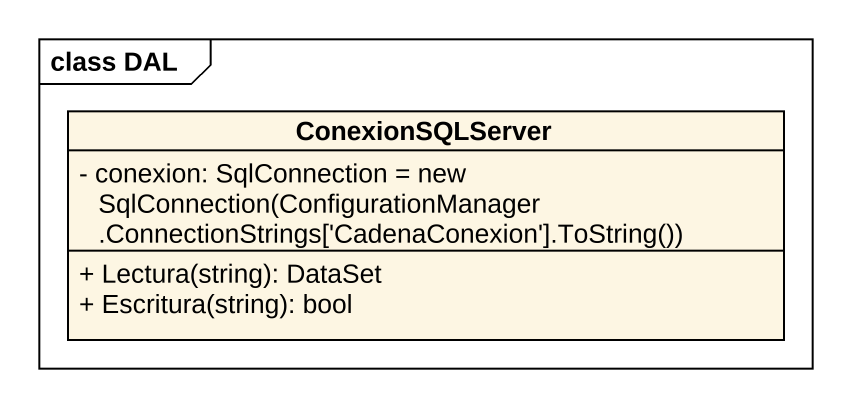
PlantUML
@startuml
mainframe class DAL
hide circle
hide empty members
skinparam classAttributeIconSize 0
class ConexionSQLServer {
  {field} - conexion: SqlConnection = new SqlConnection(ConfigurationManager .ConnectionStrings['CadenaConexion'].ToString())
  + Lectura(string): DataSet
  + Escritura(string): bool
}
@enduml
